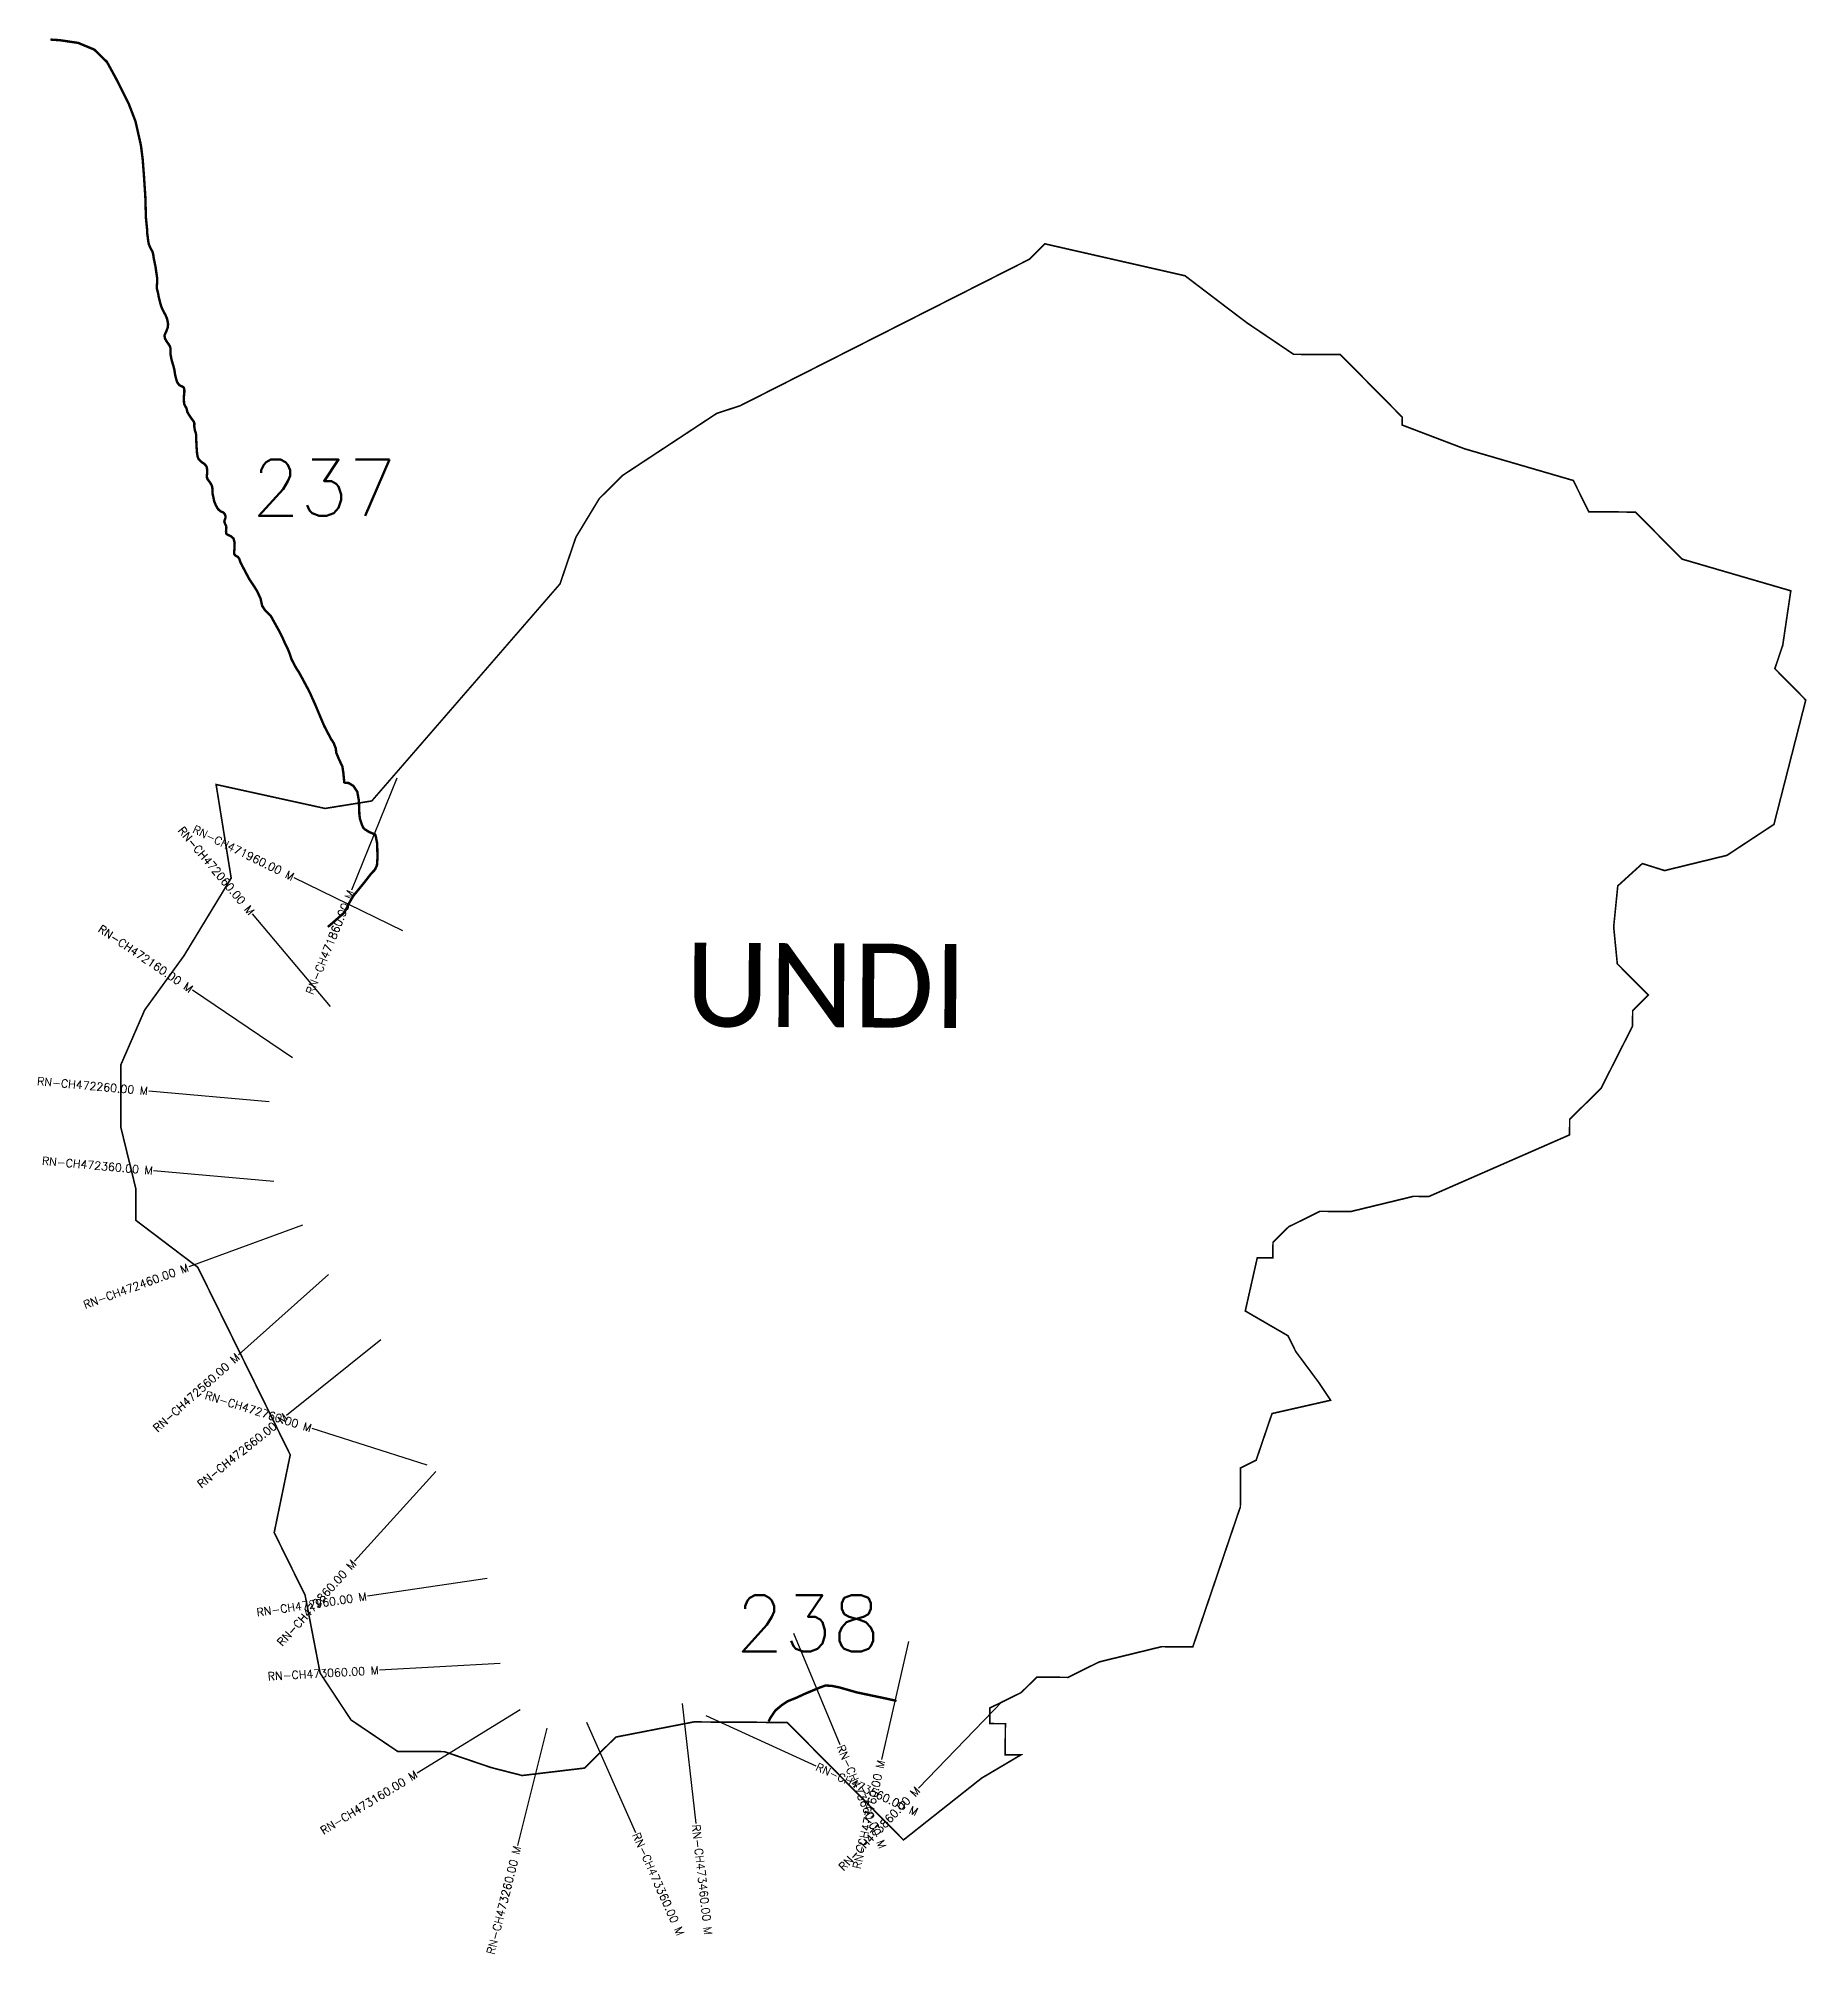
# Model space of a CAD drawing. Header units: metres. Extents: x 311824 to 314018, y 1905324 to 1907701.
import ezdxf
from ezdxf.enums import TextEntityAlignment as Align

# ---------------------------------------------------------------- set-up
doc = ezdxf.new("R2010")
doc.units = ezdxf.units.M
for name, color, linetype in [('CS', 134, 'Continuous'), ('CSMark', 6, 'Continuous'), ('NATURALLY PROTECTED', 3, 'Continuous'), ('VILLAGE NAME', 250, 'Continuous')]:
    doc.layers.add(name, color=color, linetype=linetype)
doc.styles.get("Standard").update_dxf_attribs({"font": 'simplex.shx'})

msp = doc.modelspace()

# ---------------------------------------------------------------- linework, layer by layer
at = {"color": 6, "const_width": 2, "flags": 128}
msp.add_lwpolyline([(312044.4, 1906775.4), (312179.6, 1906745.7), (312237.6, 1906755), (312471.2, 1907024.4), (312490.9, 1907082.3), (312520.1, 1907130.5), (312549.3, 1907159.3), (312665.7, 1907236), (312694.8, 1907245.5), (312776.1, 1907286.7), (313053.5, 1907427.2), (313073, 1907446.4), (313246.8, 1907406.8), (313297.9, 1907367.9), (313323.8, 1907348.3), (313373.9, 1907314.5), (313381.6, 1907309.3), (313439.6, 1907309), (313516.5, 1907231.2), (313516.4, 1907221.5), (313593.6, 1907192.1), (313728.7, 1907152.7), (313747.9, 1907113.9), (313805.9, 1907113.5), (313863.5, 1907055.2), (313998.6, 1907015.8), (313988.6, 1906948.2), (313978.8, 1906919.2), (314017.2, 1906880.3), (313977.7, 1906725.9), (313919.4, 1906687.5), (313842, 1906668.6), (313814.4, 1906677.3), (313783.9, 1906649.6), (313778.8, 1906598.7), (313783.3, 1906552.9), (313821.8, 1906514.1), (313802.4, 1906494.8), (313802.2, 1906475.5), (313763.1, 1906398.3), (313724.2, 1906359.9), (313724.1, 1906340.6), (313549.7, 1906264.2), (313530.4, 1906264.3), (313452.9, 1906245.5), (313414.2, 1906245.7), (313375.5, 1906226.5), (313356, 1906207.3), (313355.9, 1906188), (313336.5, 1906188), (313321.6, 1906122), (313374.7, 1906091.2), (313384.2, 1906071.8), (313413, 1906033), (313427.5, 1906011.2), (313354.8, 1905994.7), (313335.1, 1905936.8), (313315.8, 1905927.2), (313315.5, 1905878.9), (313256.5, 1905705.1), (313217.8, 1905705.4), (313140.4, 1905686.5), (313101.6, 1905667.3), (313062.9, 1905667.6), (313043.5, 1905648.4), (313004.7, 1905629.3), (313004.6, 1905609.9), (313023.9, 1905609.8), (313023.7, 1905571.1), (313043, 1905571), (312994.5, 1905542.3), (312897.4, 1905465.5), (312753.2, 1905611.3), (312637.2, 1905612), (312540.5, 1905593.2), (312501.5, 1905554.7), (312424.2, 1905545.5), (312385.6, 1905555.4), (312327.7, 1905575.1), (312269.7, 1905575.4), (312211.9, 1905614.4), (312173.5, 1905672.6), (312154.8, 1905769.4), (312116.5, 1905847), (312136.4, 1905943.5), (312021.7, 1906176.2), (311944.7, 1906234.6), (311944.9, 1906273.3), (311926, 1906350.7), (311926, 1906427.1), (311955.8, 1906495.6), (312004.6, 1906563), (312063.1, 1906659.3), (312044.4, 1906775.4)], dxfattribs=at)
at = {"layer": 'CS'}
for p, q in [((312268.8, 1906783.4), (312212.3, 1906644.4)), ((312276.1, 1906593.9), (312141.3, 1906659.7)), ((312186.2, 1906499.9), (312089.7, 1906614.8)), ((312139.3, 1906436.2), (312015, 1906520.1)), ((312110.3, 1906381.5), (311960.9, 1906394.9)), ((312116.2, 1906282.7), (311966.8, 1906296.1)), ((312151.6, 1906228.4), (312010.7, 1906176.9)), ((312184, 1906167.4), (312072.1, 1906067.4)), ((312248.8, 1906086.1), (312131.7, 1905992.4)), ((312306.5, 1905930.7), (312163.6, 1905976)), ((312316.9, 1905922.8), (312216.2, 1905811.6)), ((312380.6, 1905789.9), (312232.2, 1905768)), ((312760.8, 1905722.2), (312818.6, 1905583.8)), ((312903.5, 1905711.7), (312870.1, 1905565.4)), ((312397.1, 1905684.6), (312247.3, 1905676.2)), ((313020.2, 1905637.9), (312916.1, 1905529.9)), ((312421.7, 1905626.9), (312293.8, 1905548.5)), ((312503.9, 1905611.8), (312564.8, 1905474.8)), ((312622.8, 1905634.9), (312639.7, 1905485.8)), ((312652.3, 1905620.1), (312788.6, 1905557.5)), ((312454.9, 1905604.3), (312418.6, 1905458.8))]:
    msp.add_line(p, q, dxfattribs=at)
at = {"layer": 'NATURALLY PROTECTED', "const_width": 3, "flags": 128}
for points in [[(311838.8, 1907700), (311841.4, 1907699.7), (311850.1, 1907699.2), (311873.2, 1907695.8), (311893.2, 1907687.5), (311909, 1907672.1), (311920.3, 1907651.4), (311936.2, 1907619.7), (311944.4, 1907598.3), (311951.1, 1907568.7), (311953.3, 1907551.3), (311954.9, 1907530.1), (311956.6, 1907504.4), (311957.3, 1907479), (311958.7, 1907465), (311958.8, 1907460.4), (311959.8, 1907452.7), (311960.1, 1907450.1), (311960.8, 1907446.5), (311961.5, 1907444.5), (311962.8, 1907441.6), (311964.2, 1907438.9), (311965.4, 1907436.8), (311966.4, 1907433.2), (311967, 1907428.5), (311969.2, 1907418.1), (311970.4, 1907409.6), (311971.2, 1907404.4), (311971.2, 1907398.1), (311970.7, 1907392.9), (311971, 1907390.4), (311972.2, 1907386), (311973, 1907381.5), (311974.7, 1907374.6), (311976.2, 1907368.9), (311978.2, 1907364.4), (311981.7, 1907357.8), (311983.5, 1907353.5), (311984.3, 1907349.9), (311984.8, 1907346.7), (311984.4, 1907342.8), (311982.9, 1907338.6), (311980.5, 1907333.2), (311980.5, 1907331.6), (311981.1, 1907328.7), (311983.5, 1907324.5), (311985.6, 1907321.7), (311987.1, 1907319.3), (311987.8, 1907316.6), (311987.7, 1907313.7), (311987.7, 1907310.4), (311988.1, 1907308.1), (311988.9, 1907303.4), (311989.9, 1907299.8), (311991.1, 1907295.9), (311992.5, 1907290.5), (311993.7, 1907283.1), (311995.4, 1907276.7), (311996.5, 1907274), (311999, 1907270.9), (312000.3, 1907270.2), (312001.9, 1907269.6), (312004.2, 1907268.2), (312004.8, 1907266.4), (312005, 1907264.7), (312004.9, 1907260.7), (312004.2, 1907255.4), (312004.4, 1907253.1), (312004.6, 1907249.7), (312005, 1907247.2), (312006.4, 1907244.4), (312007.6, 1907242.5), (312008, 1907241), (312008.7, 1907237.8), (312010.5, 1907234.5), (312013.6, 1907230), (312015.2, 1907227.8), (312016.8, 1907225.7), (312017.4, 1907223.5), (312017.3, 1907220.1), (312017.6, 1907217.5), (312018.1, 1907214.8), (312018.9, 1907212.7), (312019.5, 1907210), (312019.6, 1907207.2), (312019.8, 1907202), (312020.1, 1907195), (312020.8, 1907185.9), (312021.6, 1907181.8), (312022.7, 1907179.2), (312026.4, 1907175.6), (312029.6, 1907173.5), (312031.9, 1907171), (312032.9, 1907168.9), (312033.2, 1907166.2), (312033.2, 1907161.4), (312032.9, 1907157.7), (312033.3, 1907155.2), (312034.7, 1907153.1), (312036.7, 1907150.4), (312038.6, 1907147.4), (312039.5, 1907145.1), (312039.8, 1907142.6), (312039.9, 1907139.6), (312040.1, 1907136), (312041, 1907131.9), (312042.2, 1907126.4), (312044.1, 1907121.9), (312046.7, 1907117.3), (312049.6, 1907114.7), (312053.5, 1907112.9), (312055.2, 1907110.9), (312055.9, 1907109.1), (312056, 1907106.5), (312055.5, 1907104.7), (312055, 1907103.5), (312054.6, 1907101.7), (312055.4, 1907099.1), (312056.9, 1907096.1), (312057.1, 1907094.1), (312056.7, 1907090), (312056.8, 1907087.4), (312057.4, 1907086.2), (312059.5, 1907085), (312063.2, 1907083.3), (312066.1, 1907080.6), (312067.4, 1907075.4), (312067.2, 1907067.8), (312066.7, 1907063), (312066.9, 1907061.3), (312068.5, 1907059.5), (312071.6, 1907057.7), (312073.3, 1907055.2), (312074.7, 1907050.9), (312085.2, 1907031), (312094.7, 1907016.5), (312099.5, 1907006.5), (312101.6, 1906997.1), (312105.1, 1906991.8), (312112.4, 1906984.4), (312116.7, 1906976.6), (312122.1, 1906966.9), (312126.6, 1906958.1), (312129.9, 1906950.6), (312132.6, 1906945.2), (312134.7, 1906940.5), (312136, 1906936.8), (312137.9, 1906931.1), (312141.2, 1906924.6), (312144.1, 1906919.3), (312146.5, 1906915.9), (312148.7, 1906912), (312152.7, 1906904.6), (312160.3, 1906890.4), (312167.9, 1906873.4), (312172.6, 1906862.1), (312178.7, 1906847.8), (312187.3, 1906831.4), (312189, 1906829.1), (312190.5, 1906826.5), (312192.9, 1906820.2), (312193.5, 1906814.8), (312196.7, 1906807.2), (312201.1, 1906797.7), (312202.2, 1906790.7), (312203.3, 1906779.8), (312203.5, 1906778.1), (312205.2, 1906777.4), (312208.9, 1906777.3), (312214.8, 1906773.6), (312219.6, 1906766.4), (312221.5, 1906756), (312222, 1906744), (312222.2, 1906738.3), (312222.9, 1906732.9), (312225.2, 1906725.9), (312226.8, 1906722.2), (312228.5, 1906720.1), (312234.5, 1906716.4), (312241.7, 1906713.4), (312242.5, 1906711.4), (312244.3, 1906702), (312244.7, 1906684.8), (312244, 1906675), (312241.5, 1906669.7), (312236.9, 1906664.9), (312227.8, 1906653.2), (312214.8, 1906637.3), (312208.7, 1906626.9), (312203.8, 1906616.8), (312190.4, 1906604.9), (312183.1, 1906598.6)], [(312730, 1905612.5), (312732.6, 1905617.5), (312738.5, 1905626.2), (312746.3, 1905632.7), (312753.8, 1905637.7), (312764.8, 1905642.1), (312774.6, 1905646.7), (312784.6, 1905650.9), (312794.6, 1905655.1), (312800.8, 1905657.2), (312808.8, 1905656.7), (312817.6, 1905654.9), (312839.7, 1905648.6), (312874.5, 1905641.3), (312888.8, 1905638.1)]]:
    msp.add_lwpolyline(points, dxfattribs=at)

# ---------------------------------------------------------------- texts
at = {"char_height": 70, "attachment_point": 1}
for s, insert in [('237', (312088.5, 1907178.7)), ('238', (312688.9, 1905769.2))]:
    msp.add_mtext_dynamic_manual_height_columns(s, width=95.172, gutter_width=1, heights=[0], dxfattribs=dict(at, insert=insert))
at = {"layer": 'CSMark'}
for s, rotation, p in [('RN-CH472060.00 M', 310.0437, (312089, 1906615.5)), ('RN-CH471960.00 M', 333.9606, (312140.4, 1906660.2)), ('RN-CH471860.00 M', 67.887, (312212, 1906643.5)), ('RN-CH472160.00 M', 325.9932, (312014.1, 1906520.6)), ('RN-CH472260.00 M', 354.8765, (311959.9, 1906395)), ('RN-CH472360.00 M', 354.855, (311965.8, 1906296.2)), ('RN-CH472460.00 M', 20.089, (312009.8, 1906176.5)), ('RN-CH472560.00 M', 41.8064, (312071.4, 1906066.7)), ('RN-CH472760.00 M', 342.4176, (312162.6, 1905976.3)), ('RN-CH472660.00 M', 38.6795, (312130.9, 1905991.8)), ('RN-CH472860.00 M', 47.8415, (312215.5, 1905810.9)), ('RN-CH472960.00 M', 8.39, (312231.2, 1905767.9)), ('RN-CH473060.00 M', 3.2108, (312246.3, 1905676.2)), ('RN-CH473760.00 M', 77.1647, (312869.9, 1905564.4)), ('RN-CH473160.00 M', 31.4849, (312292.9, 1905548)), ('RN-CH473860.00 M', 46.0551, (312915.4, 1905529.2)), ('RN-CH473260.00 M', 75.9733, (312418.3, 1905457.8))]:
    msp.add_text(s, height=10, rotation=rotation, dxfattribs=at).set_placement(p, align=Align.MIDDLE_RIGHT)
for s, rotation, p in [('RN-CH473660.00 M', 292.6761, (312819, 1905582.9)), ('RN-CH473560.00 M', 335.3382, (312789.5, 1905557.1)), ('RN-CH473360.00 M', 293.9473, (312565.2, 1905473.8)), ('RN-CH473460.00 M', 276.4783, (312639.8, 1905484.8))]:
    msp.add_text(s, height=10, rotation=rotation, dxfattribs=at).set_placement(p, align=Align.MIDDLE_LEFT)
at = {"layer": 'VILLAGE NAME', "insert": (312627.1, 1906579.2), "char_height": 104.042, "attachment_point": 1, "rotation": 359.6762}
msp.add_mtext_dynamic_manual_height_columns('{\\fCalibri|b0|i0|c0|p34;UNDI}', width=489.995, gutter_width=520.2, heights=[0], dxfattribs=at)

doc.saveas('drawing.dxf')
